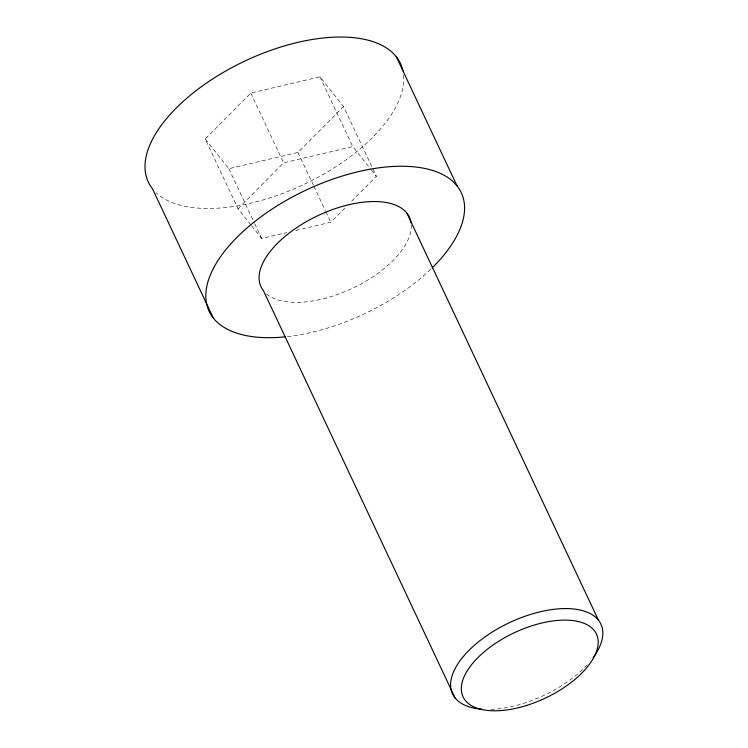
<?xml version="1.0" encoding="UTF-8"?>
<svg xmlns="http://www.w3.org/2000/svg" width="748" height="748" viewBox="0 0 748 748"><rect width="100%" height="100%" fill="white"/><g stroke="black" fill="none" stroke-linecap="round" stroke-linejoin="round"><path stroke-width="0.56" stroke-dasharray="3.74 2.81" d="M250.935 224.961L238.06 208.757L205.233 138.978L250.786 93.051L319.948 76.82L343.538 106.525L376.375 176.294L350.335 202.54M238.06 208.757L283.623 162.83L352.776 146.599L370.653 169.095M205.233 138.978L228.823 168.683L297.975 152.452L343.538 106.525M295.666 230.478L330.812 222.231L346.268 206.644M251.646 225.859L261.66 238.453L286.596 232.6M371.373 170.002L376.375 176.294M319.948 76.82L352.776 146.599M297.975 152.452L313.403 185.224M313.898 186.28L325.343 210.599M325.838 211.656L330.812 222.231M250.786 93.051L283.623 162.83M228.823 168.683L254.198 222.595M254.694 223.652L261.66 238.453M403.611 75.258A139.334 68.395 -25.2 0 1 304.436 184.195A139.334 68.395 -25.2 0 1 156.182 192.788M587.18 664.822A81.962 40.233 -25.2 0 1 490.548 709.385M411.269 224.942A81.962 40.233 -25.2 0 1 353.103 287.999A81.962 40.233 -25.2 0 1 266.55 293.964M430.661 269.299A139.334 68.395 -25.2 0 1 287.438 336.609"/><path stroke-width="1.12" d="M396.272 56.708L457.075 185.925M406.884 213.115L598.419 620.148M455.027 697.847L263.492 290.813A81.962 40.233 -25.2 0 1 319.228 215.022A81.962 40.233 -25.2 0 1 411.054 222.764M213.302 318.012L152.499 188.795A139.334 68.395 -25.2 0 1 245.194 60.897A139.334 68.395 -25.2 0 1 402.948 70.864M285.194 336.852A139.334 68.395 -25.2 0 1 221.978 254.694A139.334 68.395 -25.2 0 1 409.754 166.495A139.334 68.395 -25.2 0 1 432.222 267.793M481.544 709.179A81.962 40.233 -25.2 0 1 463.666 656.108A81.962 40.233 -25.2 0 1 566.741 608.573A81.962 40.233 -25.2 0 1 593.042 657.763M500.412 710.6A73.697 36.175 -25.2 0 0 597.979 639.203A73.697 36.175 -25.2 0 0 490.894 646.571A73.697 36.175 -25.2 0 0 500.412 710.6"/></g></svg>
